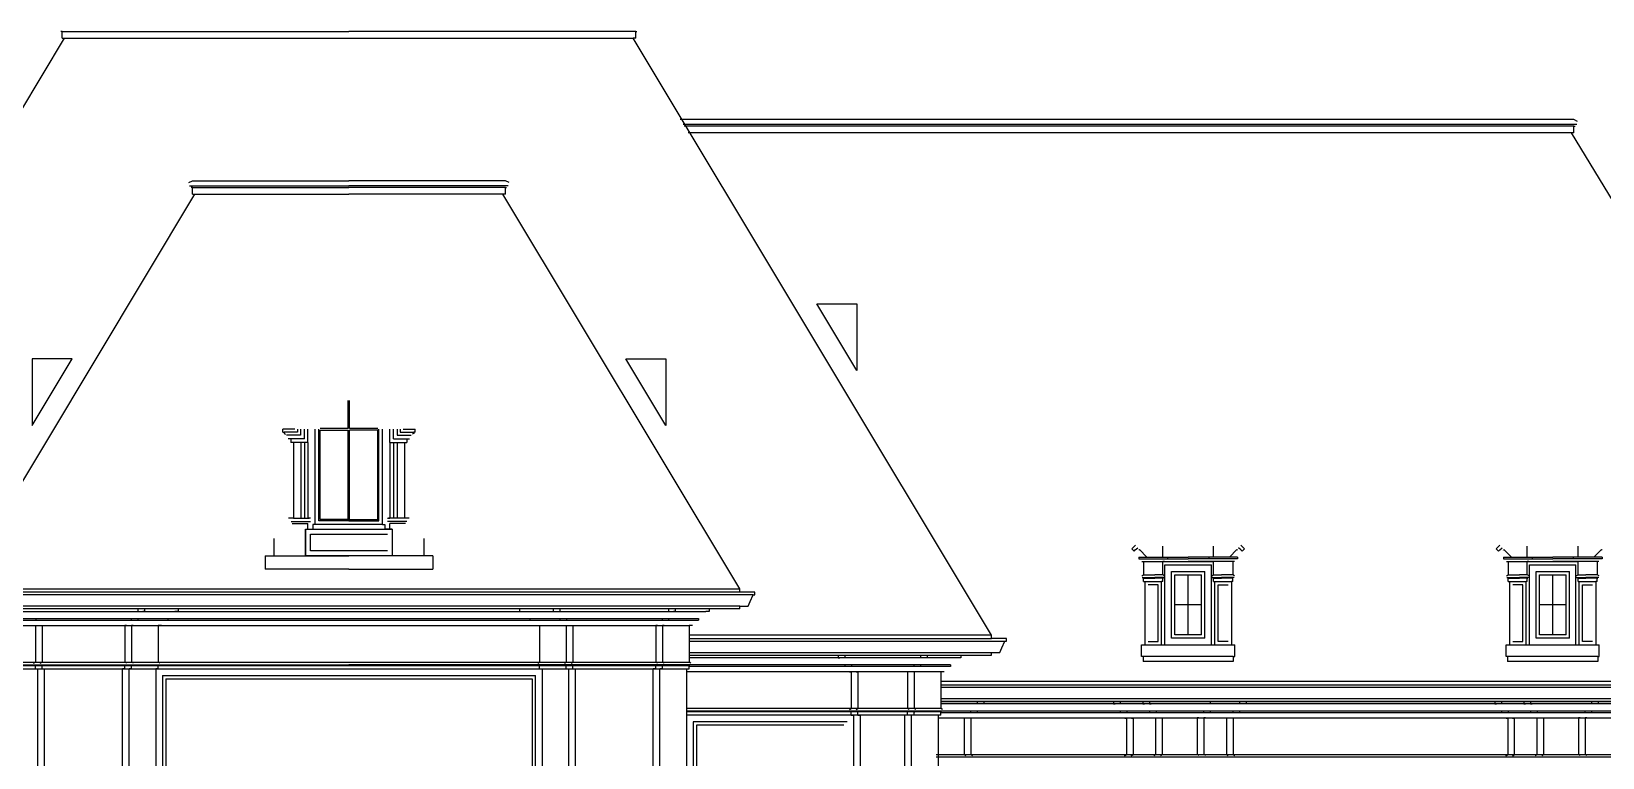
# Model space of a CAD drawing. Header units: metres. Extents: x -770 to 770, y 0 to 641.
# Drawn here: x -95 to 376.8, y 423.1 to 641.2 of the extents above; entities that cross this region are included whole.
import ezdxf

# ---------------------------------------------------------------- set-up
doc = ezdxf.new("R2010")
doc.units = ezdxf.units.M

msp = doc.modelspace()

# ---------------------------------------------------------------- linework, layer by layer
at = {"layer": 'EL-Roof'}
for p, q in [((-192.69, 459.88, -158.5), (-85.07, 639.24)), ((-85.82, 641.24), (-86.2, 641.24)), ((-85.82, 639.24), (-85.82, 641.24)), ((-85.82, 641.24), (0.31, 641.24)), ((-85.82, 639.24), (-85.07, 639.24)), ((-85.07, 639.24), (85.7, 639.24)), ((86.45, 641.24), (0.31, 641.24)), ((86.44, 639.24), (85.69, 639.24)), ((193.31, 459.88, -158.5), (85.69, 639.24)), ((86.44, 641.24), (86.82, 641.24)), ((86.44, 639.24), (86.44, 641.24)), ((368.19, 614.75, -144.69), (99.76, 614.75)), ((369.29, 614.2, -145.79), (368.19, 614.75, -144.69)), ((369.07, 613.25, -145.57), (100.66, 613.25)), ((368.19, 612.75, -144.69), (100.96, 612.75)), ((367.44, 610.75, -143.94), (102.16, 610.75, -115.5)), ((368.19, 610.75, -144.69), (367.44, 610.75, -143.94)), ((467.69, 446, -91), (367.44, 610.75, -143.94)), ((368.19, 612.75, -144.69), (368.57, 612.75, -145.07)), ((368.19, 610.75, -144.69), (368.19, 612.75, -144.69)), ((-47.78, 595.83), (-46.68, 596.38)), ((-47.56, 594.88), (0.31, 594.88)), ((-46.68, 596.38), (0.31, 596.38)), ((47.3, 596.38), (0.31, 596.38)), ((48.18, 594.88), (0.31, 594.88)), ((-117.09, 473.78), (-45.93, 592.38)), ((-46.68, 594.38), (-47.06, 594.38)), ((-46.68, 592.38), (-46.68, 594.38)), ((-46.68, 594.38), (0.31, 594.38)), ((-46.68, 592.38), (-45.93, 592.38)), ((-45.93, 592.38), (0.31, 592.38)), ((47.3, 594.38), (0.31, 594.38)), ((46.55, 592.38), (0.31, 592.38)), ((117.71, 473.78, -115.5), (46.55, 592.38)), ((121.72, 472.03, -115.5), (-121.09, 472.03)), ((-117.09, 473.78), (117.71, 473.78, -115.5)), ((117.71, 472.78, -115.5), (-117.09, 472.78)), ((117.71, 472.78, -115.5), (117.71, 473.78, -115.5)), ((122.22, 472.78, -115.5), (117.71, 472.78, -115.5)), ((120.82, 469.98, -115.5), (121.72, 472.03, -115.5)), ((121.72, 472.03, -115.5), (122.22, 472.03, -115.5)), ((122.22, 472.03, -115.5), (122.22, 472.78, -115.5)), ((117.71, 468.64, -115.5), (-117.09, 468.64)), ((117.71, 467.78, -115.5), (-117.09, 467.78)), ((117.71, 467.78, -115.5), (117.71, 468.64, -115.5)), ((117.71, 468.64, -115.5), (120.21, 468.64, -115.5)), ((120.21, 468.64, -115.5), (120.82, 469.98, -115.5)), ((193.31, 459.88, -158.5), (102.46, 459.88, -115.5)), ((102.46, 458.88, -115.5), (193.31, 458.88, -158.5)), ((102.46, 458.13, -115.5), (197.32, 458.13, -158.5)), ((193.31, 458.88, -158.5), (193.31, 459.88, -158.5)), ((197.82, 458.88, -158.5), (193.31, 458.88, -158.5)), ((196.42, 456.07, -158.5), (197.32, 458.13, -158.5)), ((197.32, 458.13, -158.5), (197.82, 458.13, -158.5)), ((197.82, 458.13, -158.5), (197.82, 458.88, -158.5)), ((102.46, 454.74, -115.5), (193.31, 454.74, -158.5)), ((102.46, 453.88, -115.5), (193.31, 453.88, -158.5)), ((193.31, 453.88, -158.5), (193.31, 454.74, -158.5)), ((193.31, 454.74, -158.5), (195.81, 454.74, -158.5)), ((195.81, 454.74, -158.5), (196.42, 456.07, -158.5)), ((467.69, 446, -91), (178.06, 446, -158.5)), ((178.06, 445, -158.5), (467.69, 445, -91)), ((178.06, 444.25, -158.5), (471.69, 444.25, -91)), ((178.06, 440.86, -158.5), (467.69, 440.86, -91)), ((178.06, 440, -158.5), (467.69, 440, -91))]:
    msp.add_line(p, q, dxfattribs=at)
at = {"layer": 'FP-Hatch'}
for p, q in [((247.34, 459, -144.15), (247.34, 479, -144.15)), ((247.34, 479, -144.15), (257.34, 479, -134.15)), ((248.34, 460, -143.15), (248.34, 478, -143.15)), ((248.34, 478, -143.15), (256.34, 478, -135.15)), ((252.34, 460, -139.15), (252.34, 478, -139.15)), ((256.34, 460, -135.15), (256.34, 478, -135.15)), ((257.34, 459, -134.15), (257.34, 479, -134.15)), ((356.82, 459, -133.32), (356.82, 479, -133.32)), ((356.82, 479, -133.32), (366.82, 479, -143.32)), ((357.82, 460, -134.32), (357.82, 478, -134.32)), ((357.82, 478, -134.32), (365.82, 478, -142.32)), ((361.82, 460, -138.32), (361.82, 478, -138.32)), ((365.82, 460, -142.32), (365.82, 478, -142.32)), ((366.82, 459, -143.32), (366.82, 479, -143.32)), ((256.34, 469, -135.15), (248.34, 469, -143.15)), ((365.82, 469, -142.32), (357.82, 469, -134.32)), ((257.34, 459, -134.15), (247.34, 459, -144.15)), ((256.34, 460, -135.15), (248.34, 460, -143.15)), ((366.82, 459, -143.32), (356.82, 459, -133.32)), ((365.82, 460, -142.32), (357.82, 460, -134.32))]:
    msp.add_line(p, q, dxfattribs=at)
at = {"layer": 'FP-Note'}
for p, q in [((140.83, 559.38, -115.5), (152.83, 559.38, -115.5)), ((152.83, 539.38, -115.5), (140.83, 559.38, -115.5)), ((152.83, 559.38, -115.5), (152.83, 539.38, -115.5)), ((-82.84, 542.91), (-94.84, 542.91)), ((-94.84, 542.91), (-94.84, 522.91)), ((-94.84, 522.91), (-82.84, 542.91)), ((83.46, 542.91), (95.46, 542.91)), ((95.46, 522.91), (83.46, 542.91)), ((95.46, 542.91), (95.46, 522.91))]:
    msp.add_line(p, q, dxfattribs=at)
at = {"layer": 'FP-Proposed Wall'}
for p, q in [((48.4, 595.83), (47.3, 596.38)), ((47.3, 592.38), (46.55, 592.38)), ((47.3, 594.38), (47.68, 594.38)), ((47.3, 592.38), (47.3, 594.38)), ((0.08, 521.97), (0.08, 530.4)), ((0.54, 521.97), (0.54, 530.4)), ((-19.57, 520.91), (-19.57, 521.73)), ((-15.95, 521.73), (-19.57, 521.73)), ((-19.57, 520.91), (-19.15, 520.91)), ((-19.15, 520.91), (-19.15, 520.49)), ((-15.13, 520.91), (-19.15, 520.91)), ((-19.15, 520.49), (-18.74, 520.29)), ((-14.19, 519.97), (-18.43, 519.97)), ((-15.13, 521.73), (-15.13, 520.91)), ((-14.19, 521.73), (-14.19, 519.97)), ((-13.06, 518.84), (-13.06, 521.73)), ((-11.97, 517.75), (-11.97, 521.73)), ((-9.8, 493.17), (-9.8, 521.73)), ((-8.72, 494.25), (-8.72, 521.73)), ((0.08, 521.97), (-8.36, 521.97)), ((-8.36, 494.61), (-8.36, 521.5)), ((-8.36, 521.5), (0.08, 521.5)), ((0.08, 494.61), (0.08, 521.5)), ((8.98, 521.97), (0.54, 521.97)), ((0.54, 494.61), (0.54, 521.5)), ((8.98, 521.5), (0.54, 521.5)), ((8.98, 494.61), (8.98, 521.5)), ((9.34, 494.25), (9.34, 521.73)), ((10.43, 493.17), (10.43, 521.73)), ((12.59, 517.75), (12.59, 521.73)), ((13.68, 518.84), (13.68, 521.73)), ((14.82, 521.73), (14.82, 519.97)), ((14.82, 519.97), (19.05, 519.97)), ((15.75, 521.73), (15.75, 520.91)), ((15.75, 520.91), (19.77, 520.91)), ((16.58, 521.73), (20.19, 521.73)), ((19.77, 520.49), (19.36, 520.29)), ((19.77, 520.91), (19.77, 520.49)), ((20.19, 520.91), (19.77, 520.91)), ((20.19, 520.91), (20.19, 521.73)), ((-17.08, 518.84), (-17.91, 518.84)), ((-17.08, 518.84), (-17.08, 517.75)), ((-13.06, 518.84), (-17.08, 518.84)), ((-16.36, 517.75), (-17.08, 517.75)), ((-16.36, 517.75), (-16.36, 495.1)), ((-11.97, 517.75), (-16.36, 517.75)), ((-14.14, 517.75), (-14.14, 495.1)), ((-13.06, 517.75), (-13.06, 495.1)), ((-11.97, 517.75), (-11.97, 495.1)), ((12.59, 517.75), (12.59, 495.1)), ((12.59, 517.75), (16.98, 517.75)), ((13.68, 518.84), (17.7, 518.84)), ((13.68, 517.75), (13.68, 495.1)), ((14.76, 517.75), (14.76, 495.1)), ((16.98, 517.75), (16.98, 495.1)), ((16.98, 517.75), (17.7, 517.75)), ((17.7, 518.84), (17.7, 517.75)), ((17.7, 518.84), (18.53, 518.84)), ((-16.36, 495.1), (-17.8, 495.1)), ((-17.05, 494.02), (-11.61, 494.02)), ((-16.7, 493.48), (-11.97, 493.48)), ((-16.36, 495.1), (-11.61, 495.1)), ((-12.69, 491.72), (-12.69, 483.78)), ((-12.69, 491.72), (-11.97, 491.72)), ((-12.69, 483.78), (-12.69, 491.72)), ((-12.69, 491.72), (-10.53, 491.72)), ((-11.25, 495.1), (-11.97, 495.1)), ((-11.97, 491.72), (-11.97, 493.48)), ((-11.97, 491.72), (-10.53, 491.72)), ((-11.61, 494.02), (-11.25, 494.02)), ((-9.8, 493.17), (-10.53, 493.17)), ((-10.53, 493.17), (-10.53, 491.72)), ((-10.53, 491.72), (11.15, 491.72)), ((10.43, 493.17), (-9.8, 493.17)), ((0.31, 494.25), (-8.72, 494.25)), ((0.31, 494.61), (-8.36, 494.61)), ((0.31, 494.61), (8.98, 494.61)), ((0.31, 494.25), (9.34, 494.25)), ((10.43, 493.17), (11.15, 493.17)), ((11.15, 493.17), (11.15, 491.72)), ((11.15, 491.72), (13.32, 491.72)), ((12.59, 491.72), (11.15, 491.72)), ((11.87, 495.1), (12.59, 495.1)), ((12.23, 494.02), (11.87, 494.02)), ((16.98, 495.1), (12.23, 495.1)), ((17.67, 494.02), (12.23, 494.02)), ((12.59, 491.72), (12.59, 493.48)), ((17.32, 493.48), (12.59, 493.48)), ((13.32, 491.72), (12.59, 491.72)), ((13.32, 491.72), (13.32, 483.78)), ((13.32, 491.72), (13.32, 483.78)), ((18.43, 495.1), (16.98, 495.1)), ((-22.2, 488.97), (-22.2, 483.78)), ((-11.25, 485.22), (-11.25, 490.28)), ((-11.25, 490.28), (11.87, 490.28)), ((22.82, 488.97), (22.82, 483.78)), ((235.42, 485.87, -158.5), (236.5, 486.91, -158.5)), ((236.47, 485.5, -158.5), (237.19, 486.19, -158.5)), ((268.21, 485.5, -123.28), (267.5, 486.19, -124)), ((269.27, 485.87, -122.23), (268.19, 486.91, -123.3)), ((344.89, 485.87, -121.4), (345.97, 486.91, -122.47)), ((345.95, 485.5, -122.45), (346.67, 486.19, -123.17)), ((-24.86, 483.78), (-24.86, 479.78)), ((-24.86, 483.78), (-22.2, 483.78)), ((-22.2, 483.78), (0.31, 483.78)), ((13.32, 483.78), (-12.69, 483.78)), ((11.87, 485.22), (-11.25, 485.22)), ((22.82, 483.78), (0.31, 483.78)), ((25.48, 483.78), (22.82, 483.78)), ((25.48, 483.78), (25.48, 479.78)), ((236.11, 485.15, -158.5), (235.42, 485.87, -158.5)), ((236.11, 485.15, -158.5), (236.47, 485.5, -158.5)), ((237.53, 485.48, -158.5), (237.71, 485.65, -158.5)), ((237.53, 483.31, -158.5), (237.53, 482.81, -158.5)), ((237.53, 483.31, -158.5), (239.97, 483.31, -158.5)), ((237.53, 482.81, -158.5), (252.34, 482.81, -139.15)), ((239.97, 483.31, -158.5), (237.71, 485.65, -158.5)), ((238.47, 482, -158.5), (238.97, 482, -158.5)), ((238.97, 482, -158.5), (238.97, 478, -158.5)), ((267.16, 482.81, -124.34), (252.34, 482.81, -139.15)), ((264.72, 483.31, -126.78), (266.98, 485.65, -124.52)), ((267.16, 483.31, -124.34), (264.72, 483.31, -126.78)), ((265.72, 482, -125.78), (265.72, 478, -125.78)), ((266.22, 482, -125.28), (265.72, 482, -125.78)), ((267.16, 485.48, -124.34), (266.98, 485.65, -124.52)), ((267.16, 483.31, -124.34), (267.16, 482.81, -124.34)), ((268.57, 485.15, -122.92), (268.21, 485.5, -123.28)), ((268.57, 485.15, -122.92), (269.27, 485.87, -122.23)), ((345.59, 485.15, -122.09), (344.89, 485.87, -121.4)), ((345.59, 485.15, -122.09), (345.95, 485.5, -122.45)), ((347.01, 485.48, -123.51), (347.19, 485.65, -123.69)), ((347.01, 483.31, -123.51), (347.01, 482.81, -123.51)), ((347.01, 483.31, -123.51), (349.44, 483.31, -125.95)), ((347.01, 482.81, -123.51), (361.82, 482.81, -138.32)), ((349.44, 483.31, -125.95), (347.19, 485.65, -123.69)), ((347.94, 482, -124.45), (348.44, 482, -124.95)), ((348.44, 482, -124.95), (348.44, 478, -124.95)), ((376.63, 482.81, -158.5), (361.82, 482.81, -138.32)), ((374.19, 483.31, -158.5), (376.45, 485.65, -158.5)), ((376.63, 483.31, -158.5), (374.19, 483.31, -158.5)), ((375.19, 482, -158.5), (375.19, 478, -158.5)), ((375.69, 482, -158.5), (375.19, 482, -158.5)), ((376.63, 485.48, -158.5), (376.45, 485.65, -158.5)), ((376.63, 483.31, -158.5), (376.63, 482.81, -158.5)), ((0.31, 479.78), (-24.86, 479.78)), ((0.31, 479.78), (25.48, 479.78)), ((238.42, 477.72, -158.5), (238.97, 478, -158.5)), ((238.53, 477.25, -158.5), (242.34, 477.25, -158.5)), ((238.97, 477, -158.5), (238.78, 477, -158.5)), ((238.97, 478, -158.5), (242.34, 478, -158.5)), ((238.97, 476, -158.5), (238.97, 477, -158.5)), ((238.97, 477, -158.5), (242.34, 477, -158.5)), ((244.72, 478, -158.5), (242.34, 478, -158.5)), ((245.16, 477.25, -146.34), (242.34, 477.25, -158.5)), ((244.72, 477, -158.5), (242.34, 477, -158.5)), ((245.34, 457, -146.15), (245.34, 481, -146.15)), ((245.34, 481, -146.15), (259.34, 481, -132.15)), ((259.34, 457, -132.15), (259.34, 481, -132.15)), ((259.53, 477.25, -131.96), (262.34, 477.25, -129.15)), ((259.97, 478, -131.53), (262.34, 478, -129.15)), ((259.97, 477, -131.53), (262.34, 477, -129.15)), ((265.72, 478, -125.78), (262.34, 478, -129.15)), ((266.16, 477.25, -125.34), (262.34, 477.25, -129.15)), ((265.72, 477, -125.78), (262.34, 477, -129.15)), ((266.27, 477.72, -125.23), (265.72, 478, -125.78)), ((265.72, 477, -125.78), (265.91, 477, -125.59)), ((265.72, 476, -125.78), (265.72, 477, -125.78)), ((347.9, 477.72, -124.4), (348.44, 478, -124.95)), ((348.01, 477.25, -124.51), (351.82, 477.25, -128.32)), ((348.44, 477, -124.95), (348.26, 477, -124.76)), ((348.44, 478, -124.95), (351.82, 478, -128.32)), ((348.44, 476, -124.95), (348.44, 477, -124.95)), ((348.44, 477, -124.95), (351.82, 477, -128.32)), ((354.19, 478, -130.7), (351.82, 478, -128.32)), ((354.63, 477.25, -131.13), (351.82, 477.25, -128.32)), ((354.19, 477, -130.7), (351.82, 477, -128.32)), ((354.82, 457, -131.32), (354.82, 481, -131.32)), ((354.82, 481, -131.32), (368.82, 481, -145.32)), ((368.82, 457, -145.32), (368.82, 481, -145.32)), ((369.01, 477.25, -145.51), (371.82, 477.25, -158.5)), ((369.44, 478, -145.95), (371.82, 478, -158.5)), ((369.44, 477, -145.95), (371.82, 477, -158.5)), ((375.19, 478, -158.5), (371.82, 478, -158.5)), ((375.63, 477.25, -158.5), (371.82, 477.25, -158.5)), ((375.19, 477, -158.5), (371.82, 477, -158.5)), ((375.74, 477.72, -158.5), (375.19, 478, -158.5)), ((375.19, 477, -158.5), (375.38, 477, -158.5)), ((375.19, 476, -158.5), (375.19, 477, -158.5)), ((238.97, 476, -158.5), (239.34, 476, -158.5)), ((239.34, 476, -158.5), (239.34, 457, -158.5)), ((243.34, 475, -158.5), (240.34, 475, -158.5)), ((243.34, 458, -158.5), (243.34, 475, -158.5)), ((261.34, 458, -130.15), (261.34, 475, -130.15)), ((261.34, 475, -130.15), (264.34, 475, -127.15)), ((265.72, 476, -125.78), (265.34, 476, -126.15)), ((265.34, 476, -126.15), (265.34, 457, -126.15)), ((348.44, 476, -124.95), (348.82, 476, -125.32)), ((348.82, 476, -125.32), (348.82, 457, -125.32)), ((352.82, 475, -129.32), (349.82, 475, -126.32)), ((352.82, 458, -129.32), (352.82, 475, -129.32)), ((370.82, 458, -158.5), (370.82, 475, -158.5)), ((370.82, 475, -158.5), (373.82, 475, -158.5)), ((375.19, 476, -158.5), (374.82, 476, -158.5)), ((374.82, 476, -158.5), (374.82, 457, -158.5)), ((-63.07, 467.81), (-63.07, 467.06)), ((63.69, 467.81), (63.69, 467.06)), ((96.34, 467.81), (96.34, 467.06)), ((108.46, 467.78, -115.5), (108.46, 467.03, -115.5)), ((-106.84, 467.03), (107.46, 467.03, -115.5)), ((-104.71, 464.9), (105.34, 464.9, -115.5)), ((-104.71, 464.4), (105.34, 464.4, -115.5)), ((-101.84, 462.78), (102.46, 462.78, -115.5)), ((-93.71, 464.94), (-93.71, 464.44)), ((-92.34, 462.81), (-91.84, 462.81)), ((-91.84, 462.81), (-91.84, 451.81)), ((-66.94, 462.81), (-66.94, 451.81)), ((-66.44, 462.81), (-66.94, 462.81)), ((-65.07, 464.94), (-65.07, 464.44)), ((65.69, 464.94), (65.69, 464.44)), ((67.07, 462.81), (67.57, 462.81)), ((67.57, 462.81), (67.57, 451.81)), ((92.46, 462.81), (92.46, 451.81)), ((92.96, 462.81), (92.46, 462.81)), ((94.34, 464.94), (94.34, 464.44)), ((102.46, 462.78, -115.5), (102.46, 451.78, -115.5)), ((103.46, 462.78, -115.5), (102.46, 462.78, -115.5)), ((105.34, 464.9, -115.5), (105.34, 464.4, -115.5)), ((108.46, 467.03, -115.5), (107.46, 467.03, -115.5)), ((240.34, 458, -158.5), (243.34, 458, -158.5)), ((264.34, 458, -127.15), (261.34, 458, -130.15)), ((349.82, 458, -126.32), (352.82, 458, -129.32)), ((373.82, 458, -158.5), (370.82, 458, -158.5)), ((183.06, 453.13, -158.5), (102.46, 453.13, -115.5)), ((149.28, 453.88, -115.5), (149.28, 453.13, -115.5)), ((171.94, 453.88, -115.5), (171.94, 453.13, -115.5)), ((184.06, 453.13, -158.5), (183.06, 453.13, -158.5)), ((184.06, 453.88, -158.5), (184.06, 453.13, -158.5)), ((238.34, 453.5, -158.5), (238.34, 457, -158.5)), ((238.34, 457, -158.5), (266.34, 457, -125.15)), ((238.8, 453.5, -158.5), (238.34, 453.5, -158.5)), ((238.8, 453.5, -158.5), (238.8, 452, -158.5)), ((265.88, 453.5, -125.61), (265.88, 452, -125.61)), ((265.88, 453.5, -125.61), (266.34, 453.5, -125.15)), ((266.34, 453.5, -125.15), (266.34, 457, -125.15)), ((347.82, 453.5, -124.32), (347.82, 457, -124.32)), ((347.82, 457, -124.32), (375.82, 457, -158.5)), ((348.28, 453.5, -124.78), (347.82, 453.5, -124.32)), ((348.28, 453.5, -124.78), (348.28, 452, -124.78)), ((375.36, 453.5, -158.5), (375.36, 452, -158.5)), ((375.36, 453.5, -158.5), (375.82, 453.5, -158.5)), ((375.82, 453.5, -158.5), (375.82, 457, -158.5)), ((-180.31, 451, -158.5), (0.31, 451.03)), ((-101.84, 451.78), (102.46, 451.78, -115.5)), ((-101.84, 450.78), (102.46, 450.78, -115.5)), ((-101.84, 449.78), (102.46, 449.78, -115.5)), ((-92.39, 451.54), (-91.84, 451.81)), ((-91.84, 450.81), (-92.03, 450.81)), ((-91.84, 449.81), (-91.84, 450.81)), ((-91.84, 449.81), (-91.09, 449.81)), ((-91.09, 340), (-91.09, 449.78)), ((-66.94, 449.81), (-67.69, 449.81)), ((-67.69, 340), (-67.69, 449.78)), ((-66.39, 451.54), (-66.94, 451.81)), ((-66.94, 450.81), (-66.75, 450.81)), ((-66.94, 449.81), (-66.94, 450.81)), ((180.94, 451, -158.5), (0.31, 451.03)), ((67.02, 451.54), (67.57, 451.81)), ((67.57, 450.81), (67.38, 450.81)), ((67.57, 449.81), (67.57, 450.81)), ((67.57, 449.81), (68.32, 449.81)), ((68.32, 340), (68.32, 449.78)), ((92.46, 449.81), (91.71, 449.81)), ((91.71, 340), (91.71, 449.78)), ((93.01, 451.54), (92.46, 451.81)), ((92.46, 450.81), (92.65, 450.81)), ((92.46, 449.81), (92.46, 450.81)), ((101.71, 449.78, -115.5), (101.71, 340, -115.5)), ((178.06, 448.87, -158.5), (101.71, 448.87, -115.5)), ((103.01, 451.5, -115.5), (102.46, 451.78, -115.5)), ((102.46, 450.78, -115.5), (102.65, 450.78, -115.5)), ((102.46, 449.78, -115.5), (102.46, 450.78, -115.5)), ((180.94, 450.5, -158.5), (102.46, 450.5, -115.5)), ((151.29, 451, -115.5), (151.29, 450.5, -115.5)), ((152.66, 448.87, -115.5), (153.16, 448.87, -115.5)), ((153.16, 448.87, -115.5), (153.16, 437.87, -115.5)), ((168.06, 448.87, -115.5), (168.06, 437.87, -115.5)), ((168.56, 448.87, -115.5), (168.06, 448.87, -115.5)), ((169.94, 451, -115.5), (169.94, 450.5, -115.5)), ((178.06, 448.87, -158.5), (178.06, 437.87, -158.5)), ((179.06, 448.87, -158.5), (178.06, 448.87, -158.5)), ((180.94, 451, -158.5), (180.94, 450.5, -158.5)), ((265.88, 452, -125.61), (238.8, 452, -158.5)), ((375.36, 452, -158.5), (348.28, 452, -124.78)), ((-55.69, 447.78), (-55.69, 368.86)), ((-55.69, 447.78), (56.32, 447.78)), ((-54.69, 446.78), (-54.69, 372.72)), ((-54.69, 446.78), (55.32, 446.78)), ((55.3, 446.78), (55.3, 372.72)), ((56.3, 447.78), (56.3, 368.86)), ((451.69, 440, -91), (178.06, 440, -158.5)), ((457.44, 439.25, -91), (178.06, 439.25, -158.5)), ((189, 440, -158.5), (189, 439.25, -158.5)), ((231.94, 440, -158.5), (231.94, 439.25, -158.5)), ((240.72, 440.04, -158.5), (240.72, 439.29, -158.5)), ((240.72, 439.29, -158.5), (241.22, 439.29, -158.5)), ((258.96, 439.29, -132.53), (258.46, 439.29, -133.03)), ((258.96, 440.04, -132.53), (258.96, 439.29, -132.53)), ((267.74, 440, -123.76), (267.74, 439.25, -123.76)), ((346.42, 440, -122.92), (346.42, 439.25, -122.92)), ((355.2, 440.04, -131.7), (355.2, 439.29, -131.7)), ((355.2, 439.29, -131.7), (355.7, 439.29, -132.2)), ((373.44, 439.29, -158.5), (372.94, 439.29, -158.5)), ((373.44, 440.04, -158.5), (373.44, 439.29, -158.5)), ((178.06, 437.87, -158.5), (101.71, 437.87, -115.5)), ((455.31, 437.12, -91), (101.71, 437.12, -115.5)), ((178.06, 436.87, -158.5), (101.71, 436.87, -115.5)), ((178.06, 435.87, -158.5), (101.71, 435.87, -115.5)), ((152.61, 437.6, -115.5), (153.16, 437.87, -115.5)), ((153.16, 435.87, -115.5), (153.16, 436.87, -115.5)), ((153.16, 435.87, -115.5), (153.91, 435.87, -115.5)), ((153.91, 308, -115.5), (153.91, 435.87, -115.5)), ((168.06, 435.87, -115.5), (167.31, 435.87, -115.5)), ((167.31, 308, -115.5), (167.31, 435.87, -115.5)), ((168.61, 437.6, -115.5), (168.06, 437.87, -115.5)), ((168.06, 435.87, -115.5), (168.06, 436.87, -115.5)), ((177.31, 435.87, -158.5), (177.31, 308, -158.5)), ((452.44, 435, -91), (177.31, 435, -158.5)), ((178.61, 437.6, -158.5), (178.06, 437.87, -158.5)), ((178.06, 436.87, -158.5), (178.25, 436.87, -158.5)), ((178.06, 435.87, -158.5), (178.06, 436.87, -158.5)), ((455.31, 436.62, -91), (178.06, 436.62, -158.5)), ((185.13, 435, -158.5), (185.13, 424, -158.5)), ((185.63, 435, -158.5), (185.13, 435, -158.5)), ((187, 437.12, -158.5), (187, 436.62, -158.5)), ((233.95, 437.12, -158.5), (233.95, 436.62, -158.5)), ((235.32, 435, -158.5), (235.82, 435, -158.5)), ((235.82, 435, -158.5), (235.82, 424, -158.5)), ((242.72, 437.17, -158.5), (242.72, 436.67, -158.5)), ((244.09, 435.04, -158.5), (244.59, 435.04, -158.5)), ((244.59, 435.04, -158.5), (244.59, 424.04, -158.5)), ((255.59, 435.04, -135.91), (255.09, 435.04, -136.41)), ((255.09, 435.04, -136.41), (255.09, 424.04, -136.4)), ((256.96, 437.17, -134.53), (256.96, 436.67, -134.53)), ((263.86, 435, -127.63), (263.86, 424, -127.63)), ((264.36, 435, -127.13), (263.86, 435, -127.63)), ((265.74, 437.12, -125.76), (265.74, 436.62, -125.76)), ((348.42, 437.12, -124.93), (348.42, 436.62, -124.93)), ((349.8, 435, -126.3), (350.3, 435, -126.8)), ((350.3, 435, -126.8), (350.3, 424, -126.8)), ((357.2, 437.17, -133.7), (357.2, 436.67, -133.7)), ((358.57, 435.04, -135.07), (359.07, 435.04, -135.57)), ((359.07, 435.04, -135.57), (359.07, 424.04, -135.57)), ((370.07, 435.04, -158.5), (369.57, 435.04, -146.07)), ((369.57, 435.04, -146.07), (369.57, 424.04, -146.07)), ((371.44, 437.17, -158.5), (371.44, 436.67, -158.5)), ((149.91, 433.88, -115.5), (103.71, 433.86, -115.5)), ((103.71, 433.86, -115.5), (103.71, 417.08, -115.5)), ((148.91, 432.88, -115.5), (104.71, 432.86, -115.5)), ((104.71, 432.86, -115.5), (104.71, 418.08, -115.5)), ((452.44, 424, -91), (176.69, 424, -115.5)), ((452.88, 423.25, -91), (176.69, 423.25, -115.5)), ((185.68, 423.72, -158.5), (185.13, 424, -158.5)), ((235.27, 423.72, -158.5), (235.82, 424, -158.5)), ((244.04, 423.77, -158.5), (244.59, 424.04, -158.5)), ((255.64, 423.77, -135.85), (255.09, 424.04, -136.4)), ((264.41, 423.72, -127.09), (263.86, 424, -127.63)), ((349.75, 423.72, -126.25), (350.3, 424, -126.8)), ((358.52, 423.77, -135.02), (359.07, 424.04, -135.57)), ((370.12, 423.77, -158.5), (369.57, 424.04, -146.07))]:
    msp.add_line(p, q, dxfattribs=at)
at = {"layer": 'FP-Roof'}
for p, q in [((244.72, 483.31, -158.5), (244.72, 486.6, -158.5)), ((259.97, 483.31, -131.53), (259.97, 486.6, -131.53)), ((354.19, 483.31, -130.7), (354.19, 486.6, -130.7)), ((369.44, 483.31, -145.95), (369.44, 486.6, -145.95)), ((238.97, 482, -158.5), (252.34, 482, -139.15)), ((239.97, 483.31, -158.5), (252.34, 483.31, -139.15)), ((244.72, 478, -158.5), (244.72, 482, -158.5)), ((245.22, 482, -146.28), (244.72, 482, -158.5)), ((244.72, 482, -158.5), (244.72, 482, -158.5)), ((244.72, 482, -158.5), (259.97, 482, -131.53)), ((246.16, 483.31, -145.34), (246.16, 482.81, -145.34)), ((264.72, 483.31, -126.78), (252.34, 483.31, -139.15)), ((265.72, 482, -125.78), (252.34, 482, -139.15)), ((258.53, 483.31, -132.96), (258.53, 482.81, -132.96)), ((259.47, 482, -132.03), (259.97, 482, -131.53)), ((259.97, 478, -131.53), (259.97, 482, -131.53)), ((259.97, 482, -131.53), (259.97, 482, -131.53)), ((348.44, 482, -124.95), (361.82, 482, -138.32)), ((349.44, 483.31, -125.95), (361.82, 483.31, -138.32)), ((354.19, 478, -130.7), (354.19, 482, -130.7)), ((354.69, 482, -131.2), (354.19, 482, -130.7)), ((354.19, 482, -130.7), (354.19, 482, -130.7)), ((354.19, 482, -130.7), (369.44, 482, -145.95)), ((355.63, 483.31, -132.13), (355.63, 482.81, -132.13)), ((374.19, 483.31, -158.5), (361.82, 483.31, -138.32)), ((375.19, 482, -158.5), (361.82, 482, -138.32)), ((368.01, 483.31, -144.51), (368.01, 482.81, -144.51)), ((368.94, 482, -145.45), (369.44, 482, -145.95)), ((369.44, 478, -145.95), (369.44, 482, -145.95)), ((369.44, 482, -145.95), (369.44, 482, -145.95)), ((245.27, 477.72, -146.23), (244.72, 478, -158.5)), ((244.72, 477, -158.5), (244.91, 477, -158.5)), ((244.72, 476, -158.5), (244.72, 477, -158.5)), ((259.42, 477.72, -132.07), (259.97, 478, -131.53)), ((259.97, 477, -131.53), (259.78, 477, -131.71)), ((259.97, 476, -131.53), (259.97, 477, -131.53)), ((354.74, 477.72, -131.24), (354.19, 478, -130.7)), ((354.19, 477, -130.7), (354.38, 477, -130.88)), ((354.19, 476, -130.7), (354.19, 477, -130.7)), ((368.9, 477.72, -145.4), (369.44, 478, -145.95)), ((369.44, 477, -145.95), (369.26, 477, -145.76)), ((369.44, 476, -145.95), (369.44, 477, -145.95)), ((239.34, 476, -158.5), (244.34, 476, -158.5)), ((244.72, 476, -158.5), (244.34, 476, -158.5)), ((244.34, 457, -158.5), (244.34, 476, -158.5)), ((259.97, 476, -131.53), (260.34, 476, -131.15)), ((260.34, 476, -131.15), (265.34, 476, -126.15)), ((260.34, 457, -131.15), (260.34, 476, -131.15)), ((348.82, 476, -125.32), (353.82, 476, -130.32)), ((354.19, 476, -130.7), (353.82, 476, -130.32)), ((353.82, 457, -130.32), (353.82, 476, -130.32)), ((369.44, 476, -145.95), (369.82, 476, -146.32)), ((369.82, 476, -146.32), (374.82, 476, -158.5)), ((369.82, 457, -146.32), (369.82, 476, -146.32)), ((265.88, 453.5, -125.61), (238.8, 453.5, -158.5)), ((375.36, 453.5, -158.5), (348.28, 453.5, -124.78))]:
    msp.add_line(p, q, dxfattribs=at)
at = {"layer": 'FP-Stair'}
for p, q in [((-61.07, 467.81), (-61.07, 467.06)), ((-50.94, 467.78), (-50.94, 467.03)), ((51.57, 467.78), (51.57, 467.03)), ((61.69, 467.81), (61.69, 467.06)), ((98.34, 467.81), (98.34, 467.06)), ((-94.34, 462.81), (-93.84, 462.81)), ((-93.84, 462.81), (-93.84, 451.81)), ((-64.94, 462.81), (-64.94, 451.81)), ((-64.44, 462.81), (-64.94, 462.81)), ((-63.07, 464.94), (-63.07, 464.44)), ((-61.07, 467.06), (-61.57, 467.06)), ((-56.94, 462.78), (-56.94, 451.78)), ((-55.94, 462.78), (-56.94, 462.78)), ((-54.07, 464.9), (-54.07, 464.4)), ((-50.94, 467.03), (-51.94, 467.03)), ((51.57, 467.03), (52.57, 467.03)), ((54.69, 464.9), (54.69, 464.4)), ((56.57, 462.78), (57.57, 462.78)), ((57.57, 462.78), (57.57, 451.78)), ((61.69, 467.06), (62.19, 467.06)), ((63.69, 464.94), (63.69, 464.44)), ((65.07, 462.81), (65.57, 462.81)), ((65.57, 462.81), (65.57, 451.81)), ((94.46, 462.81), (94.46, 451.81)), ((94.96, 462.81), (94.46, 462.81)), ((96.34, 464.94), (96.34, 464.44)), ((98.34, 467.06), (97.84, 467.06)), ((147.28, 453.88, -115.5), (147.28, 453.13, -115.5)), ((147.28, 453.13, -115.5), (147.78, 453.13, -115.5)), ((173.94, 453.13, -115.5), (173.44, 453.13, -115.5)), ((173.94, 453.88, -115.5), (173.94, 453.13, -115.5)), ((-94.39, 451.54), (-93.84, 451.81)), ((-93.84, 450.81), (-94.03, 450.81)), ((-93.84, 449.81), (-93.84, 450.81)), ((-93.84, 449.81), (-93.09, 449.81)), ((-93.09, 340), (-93.09, 449.78)), ((-64.94, 449.81), (-65.69, 449.81)), ((-65.69, 340), (-65.69, 449.78)), ((-64.39, 451.54), (-64.94, 451.81)), ((-64.94, 450.81), (-64.75, 450.81)), ((-64.94, 449.81), (-64.94, 450.81)), ((-57.69, 449.78), (-57.69, 340)), ((-56.94, 449.78), (-57.69, 449.78)), ((-56.39, 451.5), (-56.94, 451.78)), ((-56.94, 450.78), (-56.75, 450.78)), ((-56.94, 449.78), (-56.94, 450.78)), ((57.02, 451.5), (57.57, 451.78)), ((57.57, 450.78), (57.38, 450.78)), ((57.57, 449.78), (57.57, 450.78)), ((57.57, 449.78), (58.32, 449.78)), ((58.32, 449.78), (58.32, 340)), ((65.02, 451.54), (65.57, 451.81)), ((65.57, 450.81), (65.38, 450.81)), ((65.57, 449.81), (65.57, 450.81)), ((65.57, 449.81), (66.32, 449.81)), ((66.32, 340), (66.32, 449.78)), ((94.46, 449.81), (93.71, 449.81)), ((93.71, 340), (93.71, 449.78)), ((95.01, 451.54), (94.46, 451.81)), ((94.46, 450.81), (94.65, 450.81)), ((94.46, 449.81), (94.46, 450.81)), ((149.29, 451, -115.5), (149.29, 450.5, -115.5)), ((150.66, 448.87, -115.5), (151.16, 448.87, -115.5)), ((151.16, 448.87, -115.5), (151.16, 437.87, -115.5)), ((170.06, 448.87, -115.5), (170.06, 437.87, -115.5)), ((170.56, 448.87, -115.5), (170.06, 448.87, -115.5)), ((171.94, 451, -115.5), (171.94, 450.5, -115.5)), ((191, 439.25, -158.5), (190.5, 439.25, -158.5)), ((191, 440, -158.5), (191, 439.25, -158.5)), ((229.94, 440, -158.5), (229.94, 439.25, -158.5)), ((229.94, 439.25, -158.5), (230.44, 439.25, -158.5)), ((238.72, 440.04, -158.5), (238.72, 439.29, -158.5)), ((238.72, 439.29, -158.5), (239.22, 439.29, -158.5)), ((269.74, 439.25, -121.76), (269.24, 439.25, -122.26)), ((269.74, 440, -121.76), (269.74, 439.25, -121.76)), ((344.42, 440, -120.92), (344.42, 439.25, -120.92)), ((344.42, 439.25, -120.92), (344.92, 439.25, -121.42)), ((353.2, 440.04, -129.7), (353.2, 439.29, -129.7)), ((353.2, 439.29, -129.7), (353.7, 439.29, -130.2)), ((375.44, 439.29, -158.5), (374.94, 439.29, -158.5)), ((375.44, 440.04, -158.5), (375.44, 439.29, -158.5)), ((150.61, 437.6, -115.5), (151.16, 437.87, -115.5)), ((151.16, 436.87, -115.5), (150.97, 436.87, -115.5)), ((151.16, 435.87, -115.5), (151.16, 436.87, -115.5)), ((151.16, 435.87, -115.5), (151.91, 435.87, -115.5)), ((151.91, 308, -115.5), (151.91, 435.87, -115.5)), ((170.06, 435.87, -115.5), (169.31, 435.87, -115.5)), ((169.31, 308, -115.5), (169.31, 435.87, -115.5)), ((170.61, 437.6, -115.5), (170.06, 437.87, -115.5)), ((170.06, 436.87, -115.5), (170.25, 436.87, -115.5)), ((170.06, 435.87, -115.5), (170.06, 436.87, -115.5)), ((187.13, 435, -158.5), (187.13, 424, -158.5)), ((187.63, 435, -158.5), (187.13, 435, -158.5)), ((189, 437.12, -158.5), (189, 436.62, -158.5)), ((231.95, 437.12, -158.5), (231.95, 436.62, -158.5)), ((233.32, 435, -158.5), (233.82, 435, -158.5)), ((233.82, 435, -158.5), (233.82, 424, -158.5)), ((240.72, 437.17, -158.5), (240.72, 436.67, -158.5)), ((242.09, 435.04, -158.5), (242.59, 435.04, -158.5)), ((242.59, 435.04, -158.5), (242.59, 424.04, -158.5)), ((257.59, 435.04, -133.91), (257.09, 435.04, -134.41)), ((257.09, 435.04, -134.41), (257.09, 424.04, -134.4)), ((258.96, 437.17, -132.53), (258.96, 436.67, -132.53)), ((265.86, 435, -125.63), (265.86, 424, -125.63)), ((266.36, 435, -125.13), (265.86, 435, -125.63)), ((267.74, 437.12, -123.76), (267.74, 436.62, -123.76)), ((346.42, 437.12, -122.93), (346.42, 436.62, -122.93)), ((347.8, 435, -124.3), (348.3, 435, -124.8)), ((348.3, 435, -124.8), (348.3, 424, -124.8)), ((355.2, 437.17, -131.7), (355.2, 436.67, -131.7)), ((356.57, 435.04, -133.07), (357.07, 435.04, -133.57)), ((357.07, 435.04, -133.57), (357.07, 424.04, -133.57)), ((372.07, 435.04, -158.5), (371.57, 435.04, -158.5)), ((371.57, 435.04, -158.5), (371.57, 424.04, -158.5)), ((373.44, 437.17, -158.5), (373.44, 436.67, -158.5)), ((187.68, 423.72, -158.5), (187.13, 424, -158.5)), ((233.27, 423.72, -158.5), (233.82, 424, -158.5)), ((242.04, 423.77, -158.5), (242.59, 424.04, -158.5)), ((257.64, 423.77, -133.85), (257.09, 424.04, -134.4)), ((266.41, 423.72, -125.09), (265.86, 424, -125.63)), ((347.75, 423.72, -124.25), (348.3, 424, -124.8)), ((356.52, 423.77, -133.02), (357.07, 424.04, -133.57)), ((372.12, 423.77, -158.5), (371.57, 424.04, -158.5))]:
    msp.add_line(p, q, dxfattribs=at)

doc.saveas('drawing.dxf')
